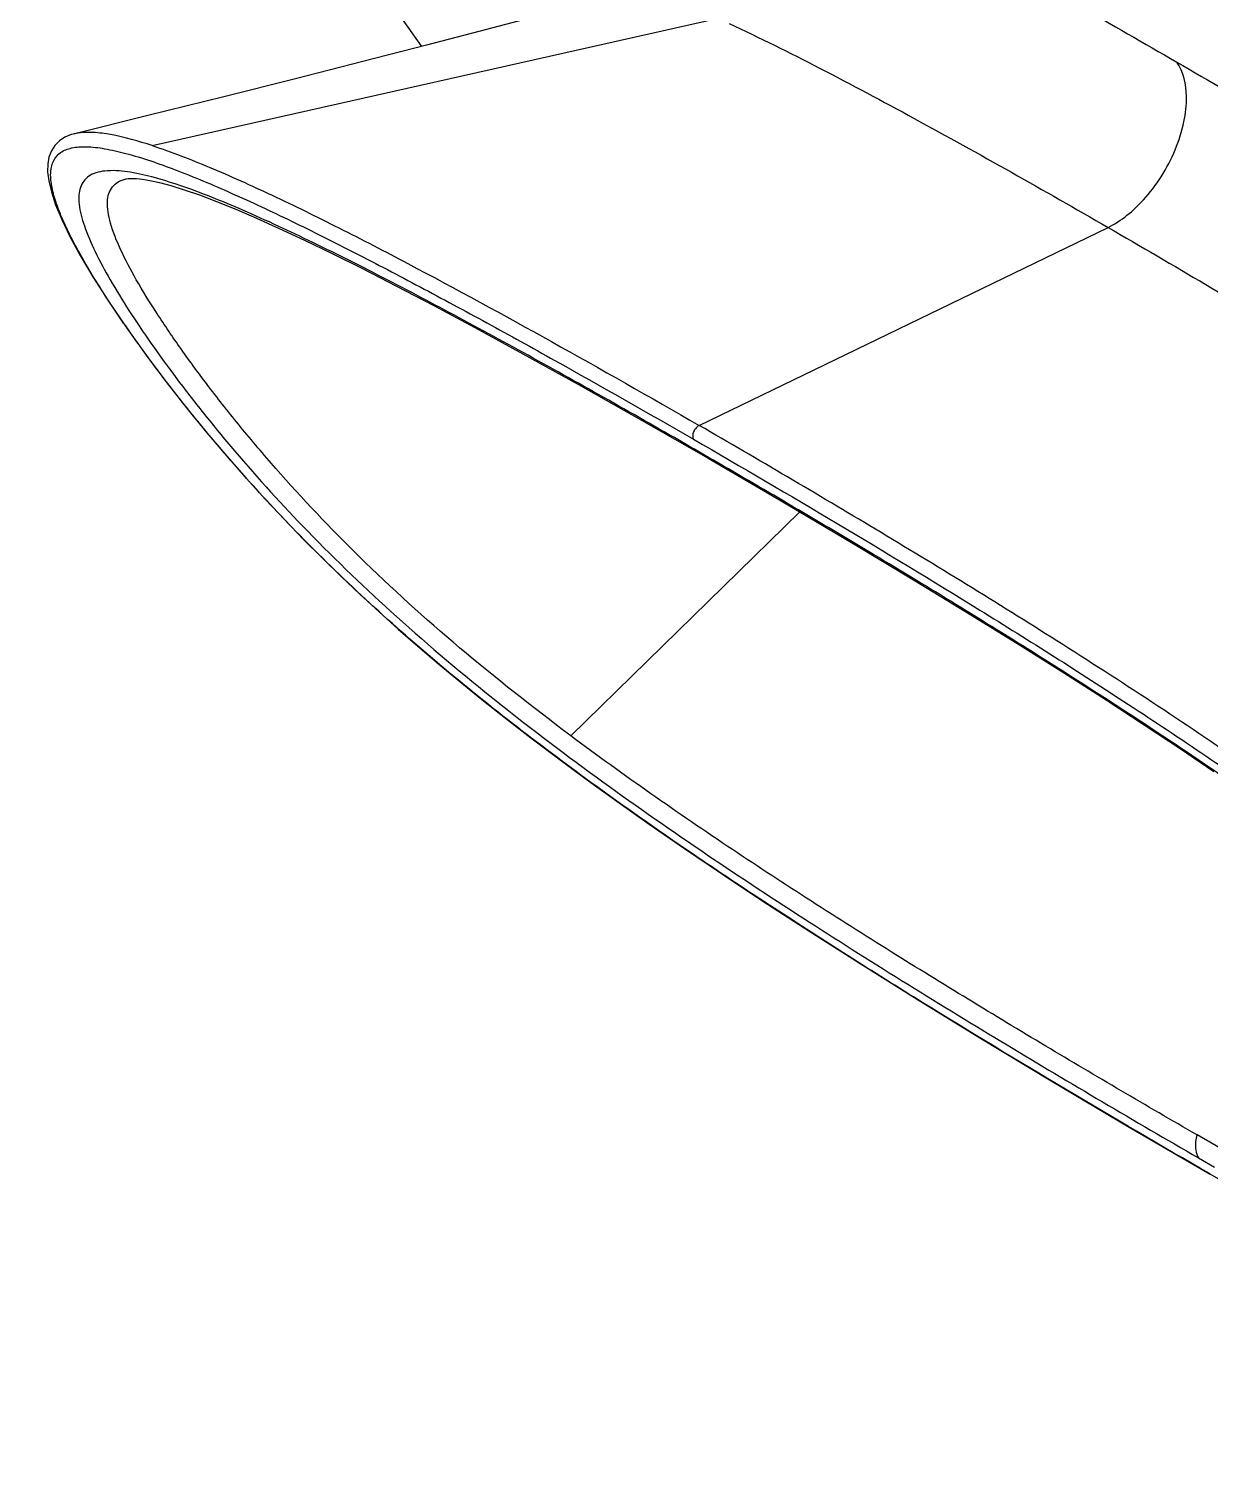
# Model space of a CAD drawing. Header units: millimetres. Extents: x 0 to 1189, y 0 to 841.
# Drawn here: x 547.19 to 583.46, y 463.69 to 507.81 of the extents above; entities that cross this region are included whole.
import ezdxf

# ---------------------------------------------------------------- set-up
doc = ezdxf.new("R2010")
doc.units = ezdxf.units.MM
doc.header["$LTSCALE"] = 65.395
doc.layers.get('0').update_dxf_attribs({"linetype": 'CONTINUOUS'})

msp = doc.modelspace()

# ---------------------------------------------------------------- linework, layer by layer
at = {"color": 7, "linetype": 'Continuous'}
for p, q in [((514.535, 570.868), (559.245, 507.26)), ((548.606, 504.586), (548.498, 504.557)), ((550.189, 503.201), (550.192, 503.201)), ((583.462, 472.648), (583.455, 472.652))]:
    msp.add_line(p, q, dxfattribs=at)
at = {"color": 9, "linetype": 'Continuous'}
for p, q in [((550.984, 504.221), (568.368, 508.128)), ((548.606, 504.586), (548.583, 504.581)), ((567.771, 495.633), (580.321, 501.711)), ((568.061, 494.652), (567.937, 494.724)), ((563.828, 486.111), (570.859, 492.982)), ((583.1, 473.152), (583.585, 472.873)), ((583.458, 472.657), (583.433, 472.672))]:
    msp.add_line(p, q, dxfattribs=at)
at = {"color": 7, "linetype": 'Continuous'}
for points in [[(565.836, 509.006), (564.645, 508.682), (562.998, 508.242), (561.248, 507.78), (559.401, 507.3), (557.451, 506.799), (555.379, 506.273), (553.178, 505.72), (550.854, 505.141), (548.606, 504.586)], [(548.498, 504.557), (548.304, 504.477), (548.136, 504.367), (547.997, 504.228), (547.889, 504.062), (547.815, 503.87), (547.777, 503.658), (547.774, 503.419), (547.809, 503.136), (547.888, 502.798), (548.018, 502.405), (548.205, 501.951), (548.456, 501.433), (548.773, 500.847), (549.161, 500.192), (549.64, 499.443), (550.2, 498.618), (550.794, 497.791), (551.403, 496.982), (552.034, 496.177), (552.665, 495.405), (553.275, 494.687), (553.87, 494.01), (554.464, 493.358), (555.052, 492.731), (555.63, 492.135), (556.209, 491.555), (556.787, 490.993), (557.36, 490.451), (557.945, 489.913), (558.538, 489.381), (559.139, 488.856), (559.768, 488.32), (560.423, 487.774), (561.103, 487.222), (561.832, 486.645), (562.607, 486.045), (563.426, 485.426), (564.308, 484.775), (565.244, 484.098), (566.239, 483.396), (567.325, 482.646), (568.485, 481.861), (569.731, 481.034), (571.141, 480.118), (572.713, 479.115), (574.44, 478.034), (576.389, 476.838), (578.575, 475.519), (580.97, 474.099), (583.455, 472.652)], [(550.192, 503.201), (550.251, 503.211), (550.354, 503.216), (550.497, 503.211), (550.681, 503.192), (550.915, 503.153), (551.208, 503.088), (551.558, 502.994), (551.966, 502.868), (552.433, 502.706), (552.96, 502.507), (553.547, 502.269), (554.187, 501.995), (554.885, 501.681), (555.661, 501.318), (556.511, 500.907), (557.439, 500.444), (558.482, 499.91), (559.626, 499.31), (560.887, 498.636), (562.358, 497.835), (564.071, 496.885), (566, 495.796), (568.045, 494.625)], [(568.045, 494.625), (570.291, 493.318), (572.452, 492.04), (574.406, 490.865), (576.114, 489.822), (577.604, 488.898), (578.982, 488.029), (580.267, 487.206), (581.435, 486.444), (582.535, 485.714), (583.573, 485.012)]]:
    msp.add_lwpolyline(points, dxfattribs=at)
msp.add_arc((583.494, 472.719), 0.0775, 232.6097, 240.069, dxfattribs=at)
at = {"color": 9, "linetype": 'Continuous'}
for points, knots in [([(570.506, 513.53), (571.485, 513.008), (573.454, 511.919), (577.427, 509.668), (580.423, 507.943), (582.429, 506.785)], [0, 0, 0, 0, 0.242919, 0.492761, 1, 1, 1, 1]), ([(595.974, 502.871), (594.502, 503.869), (591.596, 505.772), (585.913, 509.318), (581.68, 511.826), (578.887, 513.438)], [0, 0, 0, 0, 0.265521, 0.518599, 1, 1, 1, 1]), ([(608.406, 491.452), (607.277, 492.566), (604.883, 494.756), (601.086, 497.796), (597.172, 500.625), (592.108, 504.032), (585.949, 507.88), (581.033, 510.784), (578.629, 512.173)], [0, 0, 0, 0, 0.130738, 0.267452, 0.401058, 0.529006, 0.7709, 1, 1, 1, 1]), ([(568.695, 507.97), (569.627, 507.533), (571.531, 506.583), (575.414, 504.509), (578.35, 502.848), (580.321, 501.711)], [0, 0, 0, 0, 0.233995, 0.483071, 1, 1, 1, 1]), ([(580.321, 501.711), (580.734, 501.912), (581.332, 502.41), (581.979, 503.262), (582.404, 504.072), (582.67, 504.91), (582.776, 505.828), (582.64, 506.486), (582.429, 506.785)], [0, 0, 0, 0, 0.230378, 0.378743, 0.535987, 0.686401, 0.81663, 1, 1, 1, 1]), ([(582.429, 506.785), (584.456, 505.615), (587.507, 503.849), (591.591, 501.446), (593.648, 500.212), (594.68, 499.574)], [0, 0, 0, 0, 0.493744, 0.74401, 1, 1, 1, 1]), ([(550.984, 504.221), (550.566, 504.357), (549.969, 504.529), (549.208, 504.633), (548.878, 504.629), (548.731, 504.609)], [0, 0, 0, 0, 0.573377, 0.806441, 1, 1, 1, 1]), ([(583.433, 472.671), (580.478, 474.377), (575.993, 477.04), (569.979, 480.843), (565.25, 484.039), (560.563, 487.56), (556.941, 490.774), (554.424, 493.381), (552.847, 495.175), (551.489, 496.863), (550.322, 498.443), (549.477, 499.701), (548.902, 500.651), (548.542, 501.304), (548.246, 501.913), (548.024, 502.472), (547.889, 502.97), (547.849, 503.402), (547.93, 503.77), (548.168, 504.042), (548.536, 504.174), (548.999, 504.199), (549.558, 504.131), (550.478, 503.918), (551.779, 503.465), (553.469, 502.753), (555.302, 501.892), (557.231, 500.925), (559.227, 499.88), (561.273, 498.775), (564.075, 497.225), (566.183, 496.026), (567.595, 495.21)], [0, 0, 0, 0, 0.145899, 0.222983, 0.304247, 0.389909, 0.473508, 0.510936, 0.544835, 0.57558, 0.60355, 0.628819, 0.640345, 0.651016, 0.660717, 0.669305, 0.676658, 0.682732, 0.687722, 0.692304, 0.697489, 0.703978, 0.712011, 0.721524, 0.744293, 0.770817, 0.799931, 0.830855, 0.863088, 0.896293, 0.930267, 1, 1, 1, 1]), ([(550.984, 504.221), (551.577, 504.026), (552.815, 503.543), (554.718, 502.684), (556.747, 501.687), (559.612, 500.203), (563.302, 498.186), (566.266, 496.502), (567.771, 495.633)], [0, 0, 0, 0, 0.099088, 0.211053, 0.331681, 0.458345, 0.723706, 1, 1, 1, 1]), ([(550.226, 503.415), (549.996, 503.447), (549.667, 503.473), (549.267, 503.399), (549.04, 503.297), (548.872, 503.14), (548.767, 502.933), (548.724, 502.686), (548.742, 502.283), (548.903, 501.695), (549.238, 500.925), (549.705, 500.063), (550.283, 499.126), (550.958, 498.128), (551.723, 497.074), (552.58, 495.97), (553.9, 494.371), (555.835, 492.248), (558.526, 489.671), (561.564, 487.117), (564.764, 484.703), (567.969, 482.471), (572.094, 479.759), (577.12, 476.653), (581.132, 474.289), (583.1, 473.152)], [0, 0, 0, 0, 0.014504, 0.020273, 0.025254, 0.029803, 0.034389, 0.039457, 0.045281, 0.059497, 0.077121, 0.097669, 0.12067, 0.145808, 0.17288, 0.201928, 0.233066, 0.302322, 0.381063, 0.465563, 0.549901, 0.631233, 0.709321, 0.858077, 1, 1, 1, 1]), ([(567.937, 494.724), (566.291, 495.674), (563.838, 497.067), (560.584, 498.848), (558.234, 500.092), (555.977, 501.231), (553.862, 502.217), (552.209, 502.888), (551.018, 503.259), (550.478, 503.379), (550.226, 503.415)], [0, 0, 0, 0, 0.288196, 0.427591, 0.562557, 0.691328, 0.810902, 0.916312, 0.961423, 1, 1, 1, 1]), ([(563.828, 486.111), (562.668, 486.979), (560.437, 488.734), (557.407, 491.47), (555.211, 493.786), (553.711, 495.557), (552.742, 496.78), (551.885, 497.944), (551.138, 499.039), (550.511, 500.055), (550.024, 500.972), (549.737, 501.675), (549.622, 502.171), (549.598, 502.479), (549.638, 502.745), (549.753, 502.965), (549.945, 503.123), (550.104, 503.18), (550.189, 503.201)], [0, 0, 0, 0, 0.188946, 0.369823, 0.53175, 0.604605, 0.672376, 0.73518, 0.792992, 0.845175, 0.890723, 0.92829, 0.943749, 0.956994, 0.968298, 0.97841, 0.988557, 1, 1, 1, 1]), ([(580.321, 501.711), (582.329, 500.551), (585.333, 498.778), (589.294, 496.323), (591.252, 495.04), (592.224, 494.385)], [0, 0, 0, 0, 0.497681, 0.748479, 1, 1, 1, 1]), ([(603.557, 464.776), (603.555, 464.97), (603.475, 465.403), (603.231, 466.077), (602.871, 466.834), (602.23, 467.98), (601.215, 469.528), (599.754, 471.501), (597.983, 473.646), (595.854, 475.951), (593.35, 478.359), (589.614, 481.56), (584.726, 485.152), (578.882, 488.977), (573.267, 492.421), (569.583, 494.587), (567.771, 495.633)], [0, 0, 0, 0, 0.01214, 0.027124, 0.044658, 0.064331, 0.109037, 0.159981, 0.217386, 0.282445, 0.355564, 0.433944, 0.589167, 0.733487, 0.869499, 1, 1, 1, 1]), ([(567.595, 495.21), (570.55, 493.504), (575.033, 490.842), (581.046, 487.041), (585.773, 483.846), (590.461, 480.326), (594.083, 477.114), (596.602, 474.507), (598.179, 472.713), (599.539, 471.024), (600.707, 469.444), (601.553, 468.185), (602.128, 467.235), (602.49, 466.582), (602.787, 465.971), (603.009, 465.413), (603.146, 464.914), (603.186, 464.481), (603.108, 464.112), (602.872, 463.839), (602.506, 463.704), (602.044, 463.678), (601.485, 463.745), (600.568, 463.956), (599.267, 464.408), (597.579, 465.119), (595.748, 465.979), (593.82, 466.945), (591.824, 467.99), (589.779, 469.094), (586.978, 470.643), (584.87, 471.842), (583.458, 472.657)], [0, 0, 0, 0, 0.145894, 0.222964, 0.304215, 0.389869, 0.473507, 0.510931, 0.544872, 0.575619, 0.603616, 0.628901, 0.640439, 0.651115, 0.660835, 0.669444, 0.676806, 0.682892, 0.687902, 0.692481, 0.697651, 0.704121, 0.712132, 0.721626, 0.744362, 0.770865, 0.799962, 0.830877, 0.863102, 0.896304, 0.930272, 1, 1, 1, 1]), ([(602.096, 466.23), (602.014, 466.454), (601.808, 466.923), (601.276, 467.927), (600.41, 469.29), (599.155, 471.033), (596.999, 473.721), (593.569, 477.336), (588.679, 481.451), (583.359, 485.246), (578.106, 488.646), (573.037, 491.744), (569.703, 493.703), (568.06, 494.653)], [0, 0, 0, 0, 0.015951, 0.034099, 0.075815, 0.123652, 0.177464, 0.305753, 0.455607, 0.603404, 0.741824, 0.873311, 1, 1, 1, 1]), ([(583.053, 473.858), (581.498, 474.755), (578.352, 476.602), (573.585, 479.502), (568.695, 482.636), (565.449, 484.898), (563.828, 486.111)], [0, 0, 0, 0, 0.236072, 0.479879, 0.733773, 1, 1, 1, 1]), ([(583.053, 473.858), (583.034, 473.79), (582.985, 473.559), (583.004, 473.29), (583.102, 473.152)], [0, 0, 0, 0, 0.29188, 1, 1, 1, 1]), ([(601.903, 466.085), (601.905, 465.918), (601.863, 465.659), (601.638, 465.415), (601.406, 465.302), (601.117, 465.248), (600.62, 465.247), (599.871, 465.388), (598.859, 465.7), (597.706, 466.143), (596.447, 466.69), (595.108, 467.319), (593.708, 468.011), (591.754, 469.015), (589.241, 470.363), (586.169, 472.072), (584.099, 473.254), (583.053, 473.858)], [0, 0, 0, 0, 0.023422, 0.034019, 0.045491, 0.058934, 0.074893, 0.11498, 0.165096, 0.223395, 0.288044, 0.357585, 0.430831, 0.506986, 0.665748, 0.830635, 1, 1, 1, 1])]:
    msp.add_open_spline(points, degree=3, knots=knots, dxfattribs=at)
for points in [[(548.731, 504.609), (548.689, 504.603), (548.647, 504.595), (548.606, 504.586)], [(568.045, 494.625), (568.003, 494.649), (567.965, 494.684), (567.937, 494.724)]]:
    msp.add_open_spline(points, degree=3, dxfattribs=at)
at = {"color": 7, "linetype": 'Continuous'}
msp.add_open_spline([(567.771, 495.633), (567.735, 495.615), (567.669, 495.553), (567.592, 495.442), (567.567, 495.318), (567.577, 495.236), (567.596, 495.21)], degree=3, knots=[0, 0, 0, 0, 0.241567, 0.536892, 0.806464, 1, 1, 1, 1], dxfattribs=at)
msp.add_open_spline([(583.447, 472.657), (583.441, 472.661), (583.437, 472.666), (583.433, 472.672)], degree=3, dxfattribs=at)

doc.saveas('drawing.dxf')
